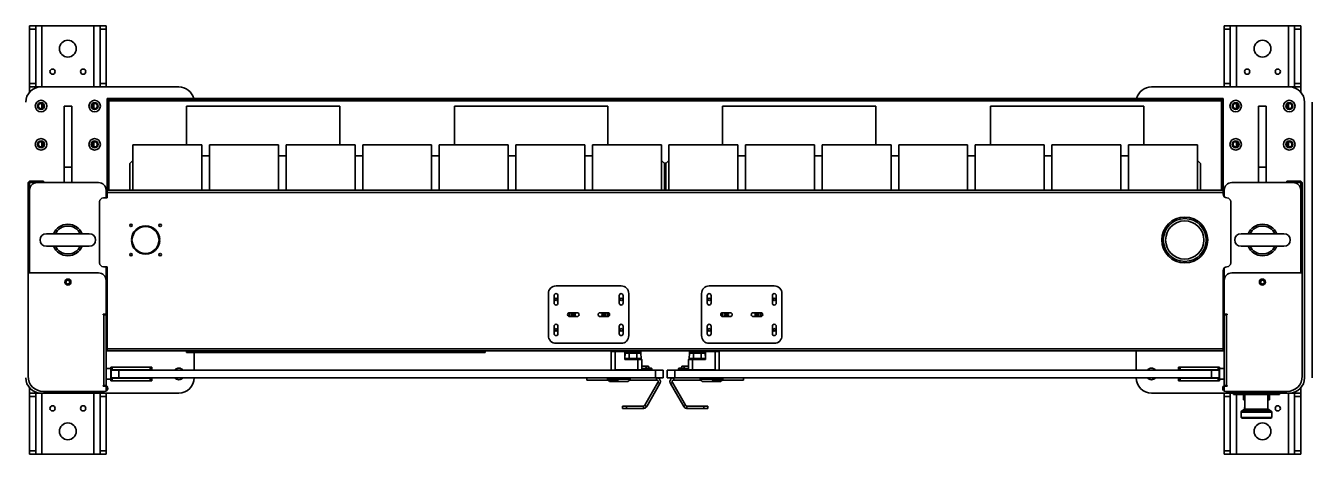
# Model space of a CAD drawing. Header units: millimetres. Extents: x 0 to 420, y 0 to 297.
# Drawn here: x 226 to 242.8, y 144.95 to 150.55 of the extents above; entities that cross this region are included whole.
import ezdxf

# ---------------------------------------------------------------- set-up
doc = ezdxf.new("R2010")
doc.units = ezdxf.units.MM

msp = doc.modelspace()

# ---------------------------------------------------------------- linework, layer by layer
at = {"color": 7, "linetype": 'Continuous', "lineweight": 35}
for p, q in [((226.047, 150.5473), (226.127, 150.5473)), ((226.047, 150.5003), (226.047, 150.5473)), ((226.127, 150.5473), (226.127, 150.5003)), ((226.207, 150.5473), (226.127, 150.5473)), ((226.887, 150.5473), (226.207, 150.5473)), ((226.207, 150.5473), (226.207, 149.7473)), ((226.967, 150.5473), (226.887, 150.5473)), ((226.887, 150.5473), (226.887, 149.7473)), ((226.967, 150.5473), (227.047, 150.5473)), ((226.967, 150.5003), (226.967, 150.5473)), ((227.047, 150.5473), (227.047, 150.5003)), ((241.647, 150.5473), (241.727, 150.5473)), ((241.647, 150.5003), (241.647, 150.5473)), ((241.727, 150.5473), (241.727, 150.5003)), ((241.807, 150.5473), (241.727, 150.5473)), ((242.487, 150.5473), (241.807, 150.5473)), ((241.807, 150.5473), (241.807, 149.7473)), ((242.567, 150.5473), (242.487, 150.5473)), ((242.487, 150.5473), (242.487, 149.7473)), ((242.567, 150.5473), (242.647, 150.5473)), ((242.567, 150.5003), (242.567, 150.5473)), ((242.647, 150.5473), (242.647, 150.5003)), ((226.127, 150.5003), (226.047, 150.5003)), ((226.047, 150.5003), (226.047, 149.7943)), ((226.127, 149.7943), (226.127, 150.5003)), ((227.047, 150.5003), (226.967, 150.5003)), ((226.967, 150.5003), (226.967, 149.7943)), ((227.047, 150.5003), (227.047, 149.7943)), ((241.727, 150.5003), (241.647, 150.5003)), ((241.647, 150.5003), (241.647, 149.7943)), ((241.727, 149.7943), (241.727, 150.5003)), ((242.647, 150.5003), (242.567, 150.5003)), ((242.567, 150.5003), (242.567, 149.7943)), ((242.647, 150.5003), (242.647, 149.7943)), ((226.047, 149.7943), (226.127, 149.7943)), ((226.047, 149.7473), (226.047, 149.7943)), ((226.047, 149.7473), (226.047, 149.6796)), ((226.197, 149.7473), (226.047, 149.7473)), ((226.127, 149.7943), (226.127, 149.7473)), ((227.997, 149.7473), (226.197, 149.7473)), ((226.967, 149.7943), (227.047, 149.7943)), ((226.967, 149.7473), (226.967, 149.7943)), ((227.047, 149.7943), (227.047, 149.7473)), ((240.697, 149.7473), (242.497, 149.7473)), ((241.647, 149.7943), (241.727, 149.7943)), ((241.647, 149.7473), (241.647, 149.7943)), ((241.727, 149.7943), (241.727, 149.7473)), ((242.647, 149.7473), (242.497, 149.7473)), ((242.567, 149.7943), (242.647, 149.7943)), ((242.567, 149.7473), (242.567, 149.7943)), ((242.647, 149.7943), (242.647, 149.7473)), ((242.647, 149.7473), (242.647, 149.6796)), ((226.207, 149.5412), (226.207, 149.5298)), ((226.207, 149.5298), (226.207, 149.4648)), ((226.887, 149.5412), (226.887, 149.5298)), ((226.887, 149.5298), (226.887, 149.4648)), ((227.062, 148.3973), (227.062, 149.5973)), ((227.062, 149.5973), (227.082, 149.5973)), ((227.082, 149.5973), (241.612, 149.5973)), ((227.082, 148.3973), (227.082, 149.5973)), ((227.082, 149.5773), (241.612, 149.5773)), ((227.082, 149.5673), (241.612, 149.5673)), ((241.632, 149.5973), (241.612, 149.5973)), ((241.612, 149.5973), (241.612, 148.3973)), ((241.632, 149.5973), (241.632, 148.3973)), ((241.807, 149.5412), (241.807, 149.5298)), ((241.807, 149.5298), (241.807, 149.4648)), ((242.487, 149.5412), (242.487, 149.5298)), ((242.487, 149.5298), (242.487, 149.4648)), ((242.697, 149.5473), (242.697, 145.9473)), ((242.797, 149.5473), (242.797, 145.9473)), ((226.207, 149.4648), (226.207, 149.4534)), ((226.597, 149.4973), (226.497, 149.4973)), ((226.497, 148.6973), (226.497, 149.4973)), ((226.597, 148.6973), (226.597, 149.4973)), ((226.887, 149.4648), (226.887, 149.4534)), ((228.097, 149.4973), (228.097, 148.9923)), ((230.097, 149.4973), (228.097, 149.4973)), ((230.097, 148.9923), (230.097, 149.4973)), ((231.597, 149.4973), (231.597, 148.9923)), ((233.597, 149.4973), (231.597, 149.4973)), ((233.597, 148.9923), (233.597, 149.4973)), ((235.097, 149.4973), (235.097, 148.9923)), ((237.097, 149.4973), (235.097, 149.4973)), ((237.097, 148.9923), (237.097, 149.4973)), ((240.597, 149.4973), (238.597, 149.4973)), ((238.597, 149.4973), (238.597, 148.9923)), ((240.597, 148.9923), (240.597, 149.4973)), ((241.807, 149.4648), (241.807, 149.4534)), ((242.097, 148.6973), (242.097, 149.4973)), ((242.097, 149.4973), (242.197, 149.4973)), ((242.197, 148.6973), (242.197, 149.4973)), ((242.487, 149.4648), (242.487, 149.4534)), ((226.207, 149.0412), (226.207, 149.0298)), ((226.207, 149.0298), (226.207, 148.9648)), ((226.887, 149.0412), (226.887, 149.0298)), ((226.887, 149.0298), (226.887, 148.9648)), ((241.807, 149.0412), (241.807, 149.0298)), ((241.807, 149.0298), (241.807, 148.9648)), ((242.487, 149.0412), (242.487, 149.0298)), ((242.487, 149.0298), (242.487, 148.9648)), ((226.207, 148.9648), (226.207, 148.9534)), ((226.887, 148.9648), (226.887, 148.9534)), ((228.297, 148.9923), (227.397, 148.9923)), ((227.397, 148.9923), (227.397, 148.3973)), ((228.297, 148.3973), (228.297, 148.9923)), ((229.297, 148.9923), (228.397, 148.9923)), ((228.397, 148.9923), (228.397, 148.3973)), ((229.297, 148.3973), (229.297, 148.9923)), ((229.397, 148.9923), (229.397, 148.3973)), ((230.297, 148.9923), (229.397, 148.9923)), ((230.297, 148.3973), (230.297, 148.9923)), ((231.297, 148.9923), (230.397, 148.9923)), ((230.397, 148.9923), (230.397, 148.3973)), ((231.297, 148.3973), (231.297, 148.9923)), ((232.297, 148.9923), (231.397, 148.9923)), ((231.397, 148.9923), (231.397, 148.3973)), ((232.297, 148.3973), (232.297, 148.9923)), ((232.397, 148.9923), (232.397, 148.3973)), ((233.297, 148.9923), (232.397, 148.9923)), ((233.297, 148.3973), (233.297, 148.9923)), ((234.297, 148.9923), (233.397, 148.9923)), ((233.397, 148.9923), (233.397, 148.3973)), ((234.297, 148.3973), (234.297, 148.9923)), ((235.297, 148.9923), (234.397, 148.9923)), ((234.397, 148.9923), (234.397, 148.3973)), ((235.297, 148.3973), (235.297, 148.9923)), ((236.297, 148.9923), (235.397, 148.9923)), ((235.397, 148.9923), (235.397, 148.3973)), ((236.297, 148.3973), (236.297, 148.9923)), ((237.297, 148.9923), (236.397, 148.9923)), ((236.397, 148.9923), (236.397, 148.3973)), ((237.297, 148.3973), (237.297, 148.9923)), ((238.297, 148.9923), (237.397, 148.9923)), ((237.397, 148.9923), (237.397, 148.3973)), ((238.297, 148.3973), (238.297, 148.9923)), ((239.297, 148.9923), (238.397, 148.9923)), ((238.397, 148.9923), (238.397, 148.3973)), ((239.297, 148.3973), (239.297, 148.9923)), ((239.397, 148.9923), (239.397, 148.3973)), ((240.297, 148.9923), (239.397, 148.9923)), ((240.297, 148.3973), (240.297, 148.9923)), ((240.397, 148.9923), (240.397, 148.3973)), ((241.297, 148.9923), (240.397, 148.9923)), ((241.297, 148.3973), (241.297, 148.9923)), ((241.807, 148.9648), (241.807, 148.9534)), ((242.487, 148.9648), (242.487, 148.9534)), ((226.597, 148.6973), (226.497, 148.6973)), ((226.497, 148.4973), (226.497, 148.6973)), ((226.597, 148.4973), (226.597, 148.6973)), ((227.397, 148.7873), (227.357, 148.7473)), ((227.357, 148.7473), (227.357, 148.3973)), ((228.397, 148.8473), (228.297, 148.8473)), ((229.397, 148.8473), (229.297, 148.8473)), ((230.397, 148.8473), (230.297, 148.8473)), ((231.397, 148.8473), (231.297, 148.8473)), ((232.397, 148.8473), (232.297, 148.8473)), ((233.397, 148.8473), (233.297, 148.8473)), ((234.337, 148.7473), (234.297, 148.7873)), ((234.347, 148.7508), (234.3349, 148.7494)), ((234.337, 148.3973), (234.337, 148.7473)), ((234.347, 148.7383), (234.337, 148.7371)), ((234.347, 148.7323), (234.337, 148.7308)), ((234.3592, 148.7494), (234.347, 148.7508)), ((234.357, 148.7371), (234.347, 148.7383)), ((234.357, 148.7308), (234.347, 148.7323)), ((234.397, 148.7873), (234.357, 148.7473)), ((234.357, 148.7473), (234.357, 148.3973)), ((235.397, 148.8473), (235.297, 148.8473)), ((236.397, 148.8473), (236.297, 148.8473)), ((237.397, 148.8473), (237.297, 148.8473)), ((238.397, 148.8473), (238.297, 148.8473)), ((239.397, 148.8473), (239.297, 148.8473)), ((240.397, 148.8473), (240.297, 148.8473)), ((241.337, 148.7473), (241.297, 148.7873)), ((241.337, 148.3973), (241.337, 148.7473)), ((242.097, 148.4973), (242.097, 148.6973)), ((242.097, 148.6973), (242.197, 148.6973)), ((242.197, 148.4973), (242.197, 148.6973)), ((226.057, 148.4973), (226.057, 148.5173)), ((226.177, 148.5173), (226.057, 148.5173)), ((226.177, 148.5173), (226.177, 148.4973)), ((226.227, 148.5173), (226.177, 148.5173)), ((226.227, 148.4973), (226.227, 148.5173)), ((242.467, 148.4973), (242.467, 148.5173)), ((242.467, 148.5173), (242.517, 148.5173)), ((242.517, 148.5173), (242.517, 148.4973)), ((242.517, 148.5173), (242.637, 148.5173)), ((242.637, 148.4973), (242.637, 148.5173)), ((226.027, 148.4873), (226.047, 148.4873)), ((226.027, 148.4873), (226.027, 147.3173)), ((226.047, 148.4873), (226.047, 147.3173)), ((226.047, 147.3173), (226.047, 148.3973)), ((226.177, 148.4973), (226.057, 148.4973)), ((226.147, 148.4973), (226.947, 148.4973)), ((227.047, 148.3973), (227.047, 148.2973)), ((227.062, 148.3973), (227.062, 148.3673)), ((227.062, 148.3973), (241.632, 148.3973)), ((227.062, 148.3673), (241.632, 148.3673)), ((227.062, 148.3673), (227.062, 148.2973)), ((241.632, 148.3973), (241.632, 148.3673)), ((241.632, 148.3673), (241.632, 148.3473)), ((241.647, 148.3973), (241.647, 148.3116)), ((242.547, 148.4973), (241.747, 148.4973)), ((242.517, 148.4973), (242.637, 148.4973)), ((242.667, 148.4873), (242.647, 148.4873)), ((242.647, 148.4873), (242.647, 147.3173)), ((242.647, 147.3173), (242.647, 148.3973)), ((242.667, 148.4873), (242.667, 147.3173)), ((226.962, 147.4473), (226.962, 148.2473)), ((227.012, 148.2973), (227.062, 148.2973)), ((241.732, 147.4473), (241.732, 148.2473)), ((226.827, 147.8288), (226.267, 147.8288)), ((227.3771, 147.7523), (227.3871, 147.7523)), ((227.3771, 147.7423), (227.3871, 147.7423)), ((227.737, 147.7523), (227.747, 147.7523)), ((227.737, 147.7423), (227.747, 147.7423)), ((242.427, 147.8288), (241.867, 147.8288)), ((226.267, 147.6658), (226.827, 147.6658)), ((241.867, 147.6658), (242.427, 147.6658)), ((227.062, 147.3973), (227.012, 147.3973)), ((227.047, 147.3973), (227.047, 147.2173)), ((227.062, 147.3973), (227.062, 146.3273)), ((241.632, 147.3473), (241.632, 146.3273)), ((241.647, 147.383), (241.647, 147.2173)), ((226.027, 145.9673), (226.027, 147.3173)), ((226.027, 147.3173), (226.947, 147.3173)), ((227.047, 147.2973), (227.062, 147.2973)), ((227.047, 147.2173), (227.047, 146.7773)), ((241.647, 147.2973), (241.632, 147.2973)), ((241.647, 147.2173), (241.647, 146.7773)), ((242.667, 147.3173), (241.747, 147.3173)), ((242.667, 145.9673), (242.667, 147.3173)), ((232.822, 147.0473), (232.822, 146.4973)), ((232.897, 147.0223), (232.897, 146.9223)), ((233.772, 147.1473), (232.922, 147.1473)), ((232.947, 146.9223), (232.947, 147.0223)), ((233.747, 147.0223), (233.747, 146.9223)), ((233.797, 146.9223), (233.797, 147.0223)), ((233.872, 146.4973), (233.872, 147.0473)), ((234.822, 147.0473), (234.822, 146.4973)), ((234.897, 147.0223), (234.897, 146.9223)), ((235.772, 147.1473), (234.922, 147.1473)), ((234.947, 146.9223), (234.947, 147.0223)), ((235.747, 147.0223), (235.747, 146.9223)), ((235.797, 146.9223), (235.797, 147.0223)), ((235.872, 146.4973), (235.872, 147.0473)), ((227.047, 146.7773), (227.007, 146.7773)), ((227.007, 146.7773), (227.007, 146.7673)), ((227.007, 146.7673), (227.017, 146.7673)), ((227.017, 146.7773), (227.017, 146.7673)), ((227.017, 146.7673), (227.017, 145.8473)), ((227.047, 146.7673), (227.017, 146.7673)), ((227.047, 145.8473), (227.047, 146.7673)), ((233.097, 146.7973), (233.097, 146.7473)), ((233.197, 146.7973), (233.097, 146.7973)), ((233.097, 146.7473), (233.197, 146.7473)), ((233.1306, 146.7736), (233.1635, 146.7736)), ((233.1309, 146.7756), (233.1632, 146.7756)), ((233.597, 146.7973), (233.497, 146.7973)), ((233.497, 146.7473), (233.597, 146.7473)), ((233.5306, 146.7736), (233.5635, 146.7736)), ((233.5322, 146.7732), (233.5309, 146.774)), ((233.597, 146.7473), (233.597, 146.7973)), ((235.097, 146.7973), (235.097, 146.7473)), ((235.197, 146.7973), (235.097, 146.7973)), ((235.097, 146.7473), (235.197, 146.7473)), ((235.1306, 146.7736), (235.1635, 146.7736)), ((235.1634, 146.7742), (235.1621, 146.7737)), ((235.597, 146.7973), (235.497, 146.7973)), ((235.497, 146.7473), (235.597, 146.7473)), ((235.5306, 146.7736), (235.5635, 146.7736)), ((235.5309, 146.7756), (235.5632, 146.7756)), ((235.597, 146.7473), (235.597, 146.7973)), ((241.647, 146.7773), (241.687, 146.7773)), ((241.647, 145.8473), (241.647, 146.7673)), ((241.647, 146.7673), (241.677, 146.7673)), ((241.677, 146.7773), (241.677, 146.7673)), ((241.677, 146.7673), (241.677, 145.8473)), ((241.687, 146.7673), (241.677, 146.7673)), ((241.687, 146.7773), (241.687, 146.7673)), ((232.897, 146.6223), (232.897, 146.5223)), ((232.947, 146.5223), (232.947, 146.6223)), ((233.747, 146.6223), (233.747, 146.5223)), ((233.797, 146.5223), (233.797, 146.6223)), ((234.897, 146.6223), (234.897, 146.5223)), ((234.947, 146.5223), (234.947, 146.6223)), ((235.747, 146.6223), (235.747, 146.5223)), ((235.797, 146.5223), (235.797, 146.6223)), ((232.922, 146.3973), (233.772, 146.3973)), ((234.922, 146.3973), (235.772, 146.3973)), ((227.062, 146.3273), (227.062, 146.2973)), ((227.062, 146.3273), (241.632, 146.3273)), ((227.062, 146.2973), (241.632, 146.2973)), ((228.097, 146.2773), (228.097, 146.2973)), ((228.147, 146.2773), (228.097, 146.2773)), ((228.147, 146.2973), (228.147, 146.2773)), ((231.947, 146.2773), (228.147, 146.2773)), ((228.197, 146.0473), (228.197, 146.2773)), ((229.2918, 146.2773), (229.2918, 146.276)), ((229.2938, 146.2773), (229.2938, 146.276)), ((229.2943, 146.276), (229.2943, 146.2773)), ((229.3313, 146.276), (229.3313, 146.2773)), ((229.4111, 146.276), (229.4111, 146.2773)), ((230.3115, 146.276), (230.3115, 146.2773)), ((230.3134, 146.276), (230.3134, 146.2773)), ((230.3655, 146.2773), (230.3655, 146.276)), ((230.3662, 146.2773), (230.3662, 146.276)), ((230.5214, 146.276), (230.5214, 146.2773)), ((230.7706, 146.276), (230.7706, 146.2773)), ((230.8105, 146.2773), (230.8105, 146.276)), ((230.8146, 146.2773), (230.8146, 146.276)), ((230.9553, 146.276), (230.9553, 146.2773)), ((230.9561, 146.276), (230.9561, 146.2773)), ((231.0341, 146.276), (231.0341, 146.2773)), ((231.2622, 146.276), (231.2622, 146.2773)), ((231.2628, 146.276), (231.2628, 146.2773)), ((231.274, 146.2773), (231.274, 146.276)), ((231.388, 146.2773), (231.388, 146.276)), ((231.4969, 146.276), (231.4969, 146.2773)), ((231.5273, 146.2773), (231.5273, 146.276)), ((231.947, 146.2773), (231.947, 146.2973)), ((231.997, 146.2773), (231.947, 146.2773)), ((231.997, 146.2973), (231.997, 146.2773)), ((233.647, 146.2973), (233.642, 146.2923)), ((233.692, 146.2923), (233.642, 146.2923)), ((233.642, 146.0523), (233.642, 146.2923)), ((233.6941, 146.2973), (233.692, 146.2923)), ((233.822, 146.2923), (233.692, 146.2923)), ((233.692, 146.2923), (233.692, 146.0523)), ((233.822, 146.2923), (233.817, 146.2973)), ((233.822, 146.2923), (233.822, 146.1873)), ((233.8233, 146.2674), (233.822, 146.1973)), ((233.822, 146.1973), (233.877, 146.1973)), ((233.822, 146.1923), (233.99, 146.1923)), ((233.992, 146.1873), (233.822, 146.1873)), ((233.877, 146.2674), (233.8233, 146.2674)), ((233.8238, 146.2973), (233.8234, 146.2772)), ((233.8338, 146.2973), (233.8334, 146.2772)), ((233.8334, 146.2772), (234.0207, 146.2772)), ((233.877, 146.2723), (233.877, 146.2674)), ((233.877, 146.2723), (233.977, 146.2723)), ((233.977, 146.2674), (233.877, 146.2674)), ((233.877, 146.2674), (233.877, 146.1973)), ((233.877, 146.1973), (233.977, 146.1973)), ((233.877, 146.1923), (233.877, 146.1973)), ((233.977, 146.2723), (233.977, 146.2674)), ((234.0308, 146.2674), (233.977, 146.2674)), ((233.977, 146.2674), (233.977, 146.1973)), ((233.977, 146.1973), (233.977, 146.1923)), ((233.977, 146.1973), (234.032, 146.1973)), ((233.99, 146.1923), (234.037, 146.1923)), ((233.99, 146.1923), (233.992, 146.1873)), ((234.042, 146.1873), (233.992, 146.1873)), ((233.992, 146.0523), (233.992, 146.1873)), ((234.0203, 146.2973), (234.0207, 146.2772)), ((234.0303, 146.2973), (234.0306, 146.2772)), ((234.0308, 146.2674), (234.032, 146.1973)), ((234.032, 146.1923), (234.032, 146.1973)), ((234.037, 146.1923), (234.042, 146.1873)), ((234.042, 146.1873), (234.042, 146.0523)), ((234.657, 146.1923), (234.652, 146.1873)), ((234.702, 146.1873), (234.652, 146.1873)), ((234.652, 146.0523), (234.652, 146.1873)), ((234.657, 146.1923), (234.7041, 146.1923)), ((234.662, 146.1973), (234.6633, 146.2674)), ((234.662, 146.1923), (234.662, 146.1973)), ((234.662, 146.1973), (234.717, 146.1973)), ((234.6633, 146.2674), (234.6638, 146.2709)), ((234.717, 146.2674), (234.6633, 146.2674)), ((234.6642, 146.2973), (234.6638, 146.2709)), ((234.6697, 146.2772), (234.67, 146.2973)), ((234.6721, 146.2973), (234.6719, 146.2772)), ((234.6719, 146.2772), (234.6723, 146.2772)), ((234.6723, 146.2772), (234.7557, 146.2772)), ((234.7041, 146.1923), (234.702, 146.1873)), ((234.872, 146.1873), (234.702, 146.1873)), ((234.702, 146.1873), (234.702, 146.0523)), ((234.7041, 146.1923), (234.872, 146.1923)), ((234.717, 146.2674), (234.717, 146.2723)), ((234.717, 146.2723), (234.817, 146.2723)), ((234.817, 146.2674), (234.717, 146.2674)), ((234.717, 146.1973), (234.717, 146.2674)), ((234.717, 146.1973), (234.817, 146.1973)), ((234.717, 146.1973), (234.717, 146.1923)), ((234.7305, 146.2723), (234.722, 146.2726)), ((234.722, 146.2726), (234.722, 146.2723)), ((234.7557, 146.2772), (234.7555, 146.2973)), ((234.7594, 146.2973), (234.7596, 146.2772)), ((234.7596, 146.2723), (234.7596, 146.2772)), ((234.7596, 146.2772), (234.8607, 146.2772)), ((234.817, 146.2723), (234.817, 146.2674)), ((234.817, 146.1973), (234.817, 146.2674)), ((234.8708, 146.2674), (234.817, 146.2674)), ((234.817, 146.1923), (234.817, 146.1973)), ((234.817, 146.1973), (234.872, 146.1973)), ((234.8603, 146.2973), (234.8607, 146.2772)), ((234.8706, 146.2772), (234.8703, 146.2973)), ((234.872, 146.1973), (234.8708, 146.2674)), ((234.872, 146.2923), (234.877, 146.2973)), ((235.002, 146.2923), (234.872, 146.2923)), ((234.872, 146.2923), (234.872, 146.1873)), ((235.002, 146.2923), (235, 146.2973)), ((235.052, 146.2923), (235.002, 146.2923)), ((235.002, 146.0523), (235.002, 146.2923)), ((235.047, 146.2973), (235.052, 146.2923)), ((235.052, 146.2923), (235.052, 146.0523)), ((240.497, 146.0473), (240.497, 146.2973)), ((241.632, 146.3273), (241.632, 146.2973)), ((227.047, 146.0673), (227.107, 146.0673)), ((227.107, 146.0523), (227.107, 146.0873)), ((227.107, 146.0873), (227.127, 146.0873)), ((227.127, 146.0523), (227.107, 146.0523)), ((227.107, 145.9423), (227.107, 146.0523)), ((227.112, 145.9473), (227.112, 146.0473)), ((227.112, 146.0473), (227.212, 146.0473)), ((227.127, 146.0873), (227.127, 146.0523)), ((227.127, 146.0873), (227.622, 146.0873)), ((227.127, 146.0523), (227.622, 146.0523)), ((227.212, 146.0473), (227.212, 145.9473)), ((234.222, 146.0473), (227.212, 146.0473)), ((227.3795, 146.0473), (227.3795, 146.0523)), ((227.3995, 146.0523), (227.3995, 146.0473)), ((227.5245, 146.0473), (227.5245, 146.0523)), ((227.622, 146.0523), (227.622, 146.0873)), ((227.622, 146.0873), (227.642, 146.0873)), ((227.642, 146.0523), (227.622, 146.0523)), ((227.642, 146.0873), (227.642, 146.0523)), ((233.642, 146.0523), (233.647, 146.0473)), ((233.687, 146.0473), (233.692, 146.0523)), ((233.692, 146.0523), (233.992, 146.0523)), ((233.99, 146.0473), (233.992, 146.0523)), ((233.992, 146.0523), (234.042, 146.0523)), ((234.037, 146.0473), (234.042, 146.0523)), ((234.042, 146.0973), (234.1012, 146.0973)), ((234.1692, 146.0673), (234.042, 146.0673)), ((234.167, 146.0723), (234.0942, 146.0723)), ((234.1012, 146.0973), (234.1294, 146.0973)), ((234.172, 146.0673), (234.167, 146.0723)), ((234.172, 146.0673), (234.1692, 146.0673)), ((234.172, 146.0473), (234.172, 146.0673)), ((234.222, 145.9473), (234.222, 146.0473)), ((234.222, 146.0473), (234.322, 146.0473)), ((234.322, 146.0473), (234.322, 145.9473)), ((234.372, 145.9473), (234.372, 146.0473)), ((234.372, 146.0473), (234.472, 146.0473)), ((234.472, 146.0473), (234.472, 145.9473)), ((234.472, 146.0473), (241.482, 146.0473)), ((234.527, 146.0723), (234.522, 146.0673)), ((234.522, 146.0673), (234.522, 146.0473)), ((234.652, 146.0673), (234.522, 146.0673)), ((234.5999, 146.0723), (234.527, 146.0723)), ((234.5647, 146.0973), (234.5929, 146.0973)), ((234.5929, 146.0973), (234.652, 146.0973)), ((234.657, 146.0473), (234.652, 146.0523)), ((234.652, 146.0523), (234.702, 146.0523)), ((234.7041, 146.0473), (234.702, 146.0523)), ((234.702, 146.0523), (235.002, 146.0523)), ((235.002, 146.0523), (235.007, 146.0473)), ((235.047, 146.0473), (235.052, 146.0523)), ((241.052, 146.0523), (241.052, 146.0873)), ((241.052, 146.0873), (241.072, 146.0873)), ((241.072, 146.0523), (241.052, 146.0523)), ((241.072, 146.0873), (241.072, 146.0523)), ((241.072, 146.0873), (241.567, 146.0873)), ((241.072, 146.0523), (241.567, 146.0523)), ((241.1695, 146.0523), (241.1695, 146.0473)), ((241.2945, 146.0473), (241.2945, 146.0523)), ((241.3145, 146.0523), (241.3145, 146.0473)), ((241.482, 145.9473), (241.482, 146.0473)), ((241.482, 146.0473), (241.582, 146.0473)), ((241.567, 146.0523), (241.567, 146.0873)), ((241.567, 146.0873), (241.587, 146.0873)), ((241.587, 146.0523), (241.567, 146.0523)), ((241.582, 146.0473), (241.582, 145.9473)), ((241.587, 146.0873), (241.587, 146.0523)), ((241.647, 146.0673), (241.587, 146.0673)), ((241.587, 145.9423), (241.587, 146.0523)), ((227.007, 145.8473), (227.007, 145.8373)), ((227.017, 145.8473), (227.007, 145.8473)), ((227.007, 145.8373), (227.047, 145.8373)), ((227.017, 145.8473), (227.047, 145.8473)), ((227.027, 145.8373), (227.027, 145.8473)), ((227.047, 145.9273), (227.107, 145.9273)), ((227.047, 145.8373), (227.047, 145.7873)), ((227.107, 145.9073), (227.107, 145.9423)), ((227.127, 145.9423), (227.107, 145.9423)), ((227.127, 145.9073), (227.107, 145.9073)), ((227.212, 145.9473), (227.112, 145.9473)), ((227.127, 145.9423), (227.127, 145.9073)), ((227.127, 145.9423), (227.622, 145.9423)), ((227.127, 145.9073), (227.622, 145.9073)), ((234.222, 145.9473), (227.212, 145.9473)), ((227.3795, 145.9423), (227.3795, 145.9473)), ((227.3995, 145.9473), (227.3995, 145.9423)), ((227.5245, 145.9423), (227.5245, 145.9473)), ((227.622, 145.9073), (227.622, 145.9423)), ((227.642, 145.9423), (227.622, 145.9423)), ((227.642, 145.9073), (227.622, 145.9073)), ((227.642, 145.9423), (227.642, 145.9073)), ((233.322, 145.9473), (233.322, 145.9173)), ((233.322, 145.9173), (233.6041, 145.9173)), ((233.592, 145.9473), (233.592, 145.9273)), ((233.592, 145.9273), (233.597, 145.9223)), ((233.592, 145.9273), (233.6233, 145.9273)), ((233.597, 145.9223), (233.7338, 145.9223)), ((233.7116, 145.8973), (233.622, 145.8973)), ((233.6233, 145.9273), (233.892, 145.9273)), ((233.862, 145.8973), (233.7116, 145.8973)), ((233.8796, 145.9173), (234.2354, 145.9173)), ((233.8842, 145.9223), (233.887, 145.9223)), ((233.887, 145.9223), (233.892, 145.9273)), ((233.892, 145.9273), (233.892, 145.9473)), ((234.2528, 145.8873), (234.0796, 145.5873)), ((234.2787, 145.8723), (234.1055, 145.5723)), ((234.322, 145.9473), (234.222, 145.9473)), ((234.2354, 145.9173), (234.2354, 145.9473)), ((234.2528, 145.8873), (234.2787, 145.8723)), ((234.472, 145.9473), (234.372, 145.9473)), ((234.4413, 145.8873), (234.4153, 145.8723)), ((234.5886, 145.5723), (234.4153, 145.8723)), ((234.6145, 145.5873), (234.4413, 145.8873)), ((234.4586, 145.9473), (234.4586, 145.9173)), ((234.4586, 145.9173), (234.8145, 145.9173)), ((234.472, 145.9473), (241.482, 145.9473)), ((234.802, 145.9473), (234.802, 145.9273)), ((234.802, 145.9273), (234.807, 145.9223)), ((234.802, 145.9273), (235.102, 145.9273)), ((234.807, 145.9223), (234.8099, 145.9223)), ((234.9825, 145.8973), (234.832, 145.8973)), ((234.9603, 145.9223), (235.097, 145.9223)), ((235.072, 145.8973), (234.9825, 145.8973)), ((235.0902, 145.9173), (235.372, 145.9173)), ((235.097, 145.9223), (235.102, 145.9273)), ((235.102, 145.9273), (235.102, 145.9473)), ((235.372, 145.9173), (235.372, 145.9473)), ((241.052, 145.9073), (241.052, 145.9423)), ((241.072, 145.9423), (241.052, 145.9423)), ((241.072, 145.9073), (241.052, 145.9073)), ((241.072, 145.9423), (241.072, 145.9073)), ((241.072, 145.9423), (241.567, 145.9423)), ((241.072, 145.9073), (241.567, 145.9073)), ((241.1695, 145.9473), (241.1695, 145.9423)), ((241.2945, 145.9423), (241.2945, 145.9473)), ((241.3145, 145.9473), (241.3145, 145.9423)), ((241.582, 145.9473), (241.482, 145.9473)), ((241.567, 145.9073), (241.567, 145.9423)), ((241.587, 145.9423), (241.567, 145.9423)), ((241.587, 145.9073), (241.567, 145.9073)), ((241.587, 145.9423), (241.587, 145.9073)), ((241.647, 145.9273), (241.587, 145.9273)), ((241.677, 145.8473), (241.647, 145.8473)), ((241.647, 145.8373), (241.647, 145.7873)), ((241.687, 145.8373), (241.647, 145.8373)), ((241.667, 145.8373), (241.667, 145.8473)), ((241.677, 145.8473), (241.687, 145.8473)), ((241.687, 145.8473), (241.687, 145.8373)), ((226.047, 145.7473), (226.047, 145.815)), ((226.047, 145.7473), (226.197, 145.7473)), ((226.047, 145.7003), (226.047, 145.7473)), ((226.127, 145.7003), (226.047, 145.7003)), ((226.047, 144.9943), (226.047, 145.7003)), ((226.127, 145.7473), (226.127, 145.7003)), ((226.127, 144.9943), (226.127, 145.7003)), ((226.197, 145.7473), (226.277, 145.7473)), ((226.207, 144.9473), (226.207, 145.7473)), ((227.027, 145.7673), (226.227, 145.7673)), ((226.277, 145.7473), (226.277, 145.7673)), ((226.377, 145.7473), (226.277, 145.7473)), ((226.377, 145.7673), (226.377, 145.7473)), ((226.377, 145.7473), (226.877, 145.7473)), ((226.877, 145.7473), (226.877, 145.7673)), ((226.977, 145.7473), (226.877, 145.7473)), ((226.887, 144.9473), (226.887, 145.7473)), ((226.967, 145.7003), (226.967, 145.7473)), ((227.047, 145.7003), (226.967, 145.7003)), ((226.967, 145.7003), (226.967, 144.9943)), ((226.977, 145.7673), (226.977, 145.7473)), ((226.977, 145.7473), (227.997, 145.7473)), ((227.047, 145.7473), (227.047, 145.7003)), ((227.047, 144.9943), (227.047, 145.7003)), ((241.717, 145.7473), (240.697, 145.7473)), ((241.647, 145.7003), (241.647, 145.7473)), ((241.727, 145.7003), (241.647, 145.7003)), ((241.647, 144.9943), (241.647, 145.7003)), ((241.667, 145.7673), (242.467, 145.7673)), ((241.717, 145.7473), (241.717, 145.7673)), ((242.017, 145.7473), (241.717, 145.7473)), ((241.727, 145.7473), (241.727, 145.7003)), ((241.727, 144.9943), (241.727, 145.7003)), ((241.767, 145.7473), (241.767, 145.7273)), ((242.067, 145.7273), (241.767, 145.7273)), ((241.807, 144.9473), (241.807, 145.7273)), ((241.897, 145.7173), (241.897, 145.7273)), ((241.917, 145.7173), (241.897, 145.7173)), ((241.8976, 145.7173), (241.8976, 145.6573)), ((241.917, 145.6573), (241.8976, 145.6573)), ((241.9166, 145.7173), (241.9166, 145.6873)), ((241.9166, 145.6873), (241.917, 145.6824)), ((241.9166, 145.6873), (241.917, 145.6873)), ((241.917, 145.7273), (241.917, 145.5373)), ((242.017, 145.7673), (242.017, 145.7473)), ((242.017, 145.7473), (242.117, 145.7473)), ((242.367, 145.7273), (242.067, 145.7273)), ((242.117, 145.7473), (242.117, 145.7673)), ((242.417, 145.7473), (242.117, 145.7473)), ((242.217, 145.5373), (242.217, 145.7273)), ((242.237, 145.7173), (242.217, 145.7173)), ((242.217, 145.6824), (242.2174, 145.6873)), ((242.217, 145.6873), (242.2174, 145.6873)), ((242.2364, 145.6573), (242.217, 145.6573)), ((242.2174, 145.6873), (242.2174, 145.7173)), ((242.2364, 145.6573), (242.2364, 145.7173)), ((242.237, 145.7173), (242.237, 145.7273)), ((242.367, 145.7273), (242.367, 145.7473)), ((242.417, 145.7673), (242.417, 145.7473)), ((242.497, 145.7473), (242.417, 145.7473)), ((242.487, 144.9473), (242.487, 145.7473)), ((242.497, 145.7473), (242.647, 145.7473)), ((242.567, 145.7003), (242.567, 145.7473)), ((242.647, 145.7003), (242.567, 145.7003)), ((242.567, 145.7003), (242.567, 144.9943)), ((242.647, 145.7473), (242.647, 145.815)), ((242.647, 145.7473), (242.647, 145.7003)), ((242.647, 144.9943), (242.647, 145.7003)), ((233.7911, 145.5473), (233.7911, 145.5773)), ((233.7911, 145.5773), (233.8432, 145.5773)), ((233.8432, 145.5473), (233.7911, 145.5473)), ((233.8432, 145.5773), (233.8432, 145.5473)), ((233.8432, 145.5773), (234.0622, 145.5773)), ((233.8432, 145.5473), (234.0622, 145.5473)), ((234.0622, 145.5773), (234.0622, 145.5473)), ((234.0796, 145.5873), (234.092, 145.5801)), ((234.092, 145.5801), (234.1055, 145.5723)), ((234.6145, 145.5873), (234.5886, 145.5723)), ((234.6319, 145.5773), (234.6319, 145.5473)), ((234.8509, 145.5773), (234.6319, 145.5773)), ((234.8509, 145.5473), (234.6319, 145.5473)), ((234.8509, 145.5473), (234.8509, 145.5773)), ((234.8509, 145.5773), (234.903, 145.5773)), ((234.903, 145.5473), (234.8509, 145.5473)), ((234.903, 145.5773), (234.903, 145.5473)), ((241.867, 145.4973), (241.867, 145.4273)), ((242.067, 145.4973), (241.867, 145.4973)), ((241.887, 145.5173), (242.067, 145.5173)), ((241.9157, 145.5373), (242.067, 145.5373)), ((242.067, 145.5373), (242.2184, 145.5373)), ((242.067, 145.5173), (242.247, 145.5173)), ((242.267, 145.4973), (242.067, 145.4973)), ((242.267, 145.4273), (242.267, 145.4973)), ((241.867, 145.4273), (241.877, 145.4173)), ((241.867, 145.4273), (242.067, 145.4273)), ((242.067, 145.4173), (241.877, 145.4173)), ((242.067, 145.4273), (242.267, 145.4273)), ((242.257, 145.4173), (242.067, 145.4173)), ((242.257, 145.4173), (242.267, 145.4273)), ((226.047, 144.9943), (226.127, 144.9943)), ((226.047, 144.9473), (226.047, 144.9943)), ((226.127, 144.9943), (226.127, 144.9473)), ((226.967, 144.9943), (227.047, 144.9943)), ((226.967, 144.9473), (226.967, 144.9943)), ((227.047, 144.9943), (227.047, 144.9473)), ((241.647, 144.9943), (241.727, 144.9943)), ((241.647, 144.9473), (241.647, 144.9943)), ((241.727, 144.9943), (241.727, 144.9473)), ((242.567, 144.9943), (242.647, 144.9943)), ((242.567, 144.9473), (242.567, 144.9943)), ((242.647, 144.9943), (242.647, 144.9473)), ((226.127, 144.9473), (226.047, 144.9473)), ((226.127, 144.9473), (226.207, 144.9473)), ((226.207, 144.9473), (226.887, 144.9473)), ((226.887, 144.9473), (226.967, 144.9473)), ((227.047, 144.9473), (226.967, 144.9473)), ((241.727, 144.9473), (241.647, 144.9473)), ((241.727, 144.9473), (241.807, 144.9473)), ((241.807, 144.9473), (242.487, 144.9473)), ((242.487, 144.9473), (242.567, 144.9473)), ((242.647, 144.9473), (242.567, 144.9473))]:
    msp.add_line(p, q, dxfattribs=at)
at = {"color": 7, "linetype": 'Continuous', "lineweight": 35, "flags": 128}
for points in [[(234.337, 148.6447), (234.347, 148.6438), (234.357, 148.6447)], [(241.2601, 147.9619), (241.258, 147.9632), (241.2538, 147.9655)], [(234.6634, 146.2772), (234.6636, 146.2772), (234.6637, 146.2772)]]:
    msp.add_lwpolyline(points, dxfattribs=at)
at = {"color": 7, "linetype": 'Continuous', "lineweight": 35}
for centre, radius in [((226.547, 150.2473), 0.11), ((242.147, 150.2473), 0.11), ((226.347, 149.9473), 0.034), ((226.747, 149.9473), 0.034), ((241.947, 149.9473), 0.034), ((242.347, 149.9473), 0.034), ((226.197, 149.4973), 0.075), ((226.197, 149.4973), 0.045), ((226.897, 149.4973), 0.075), ((226.897, 149.4973), 0.045), ((241.797, 149.4973), 0.075), ((241.797, 149.4973), 0.045), ((242.497, 149.4973), 0.075), ((242.497, 149.4973), 0.045), ((226.197, 148.9973), 0.075), ((226.197, 148.9973), 0.045), ((226.897, 148.9973), 0.075), ((226.897, 148.9973), 0.045), ((241.797, 148.9973), 0.075), ((241.797, 148.9973), 0.045), ((242.497, 148.9973), 0.075), ((242.497, 148.9973), 0.045), ((241.132, 147.7473), 0.3), ((241.132, 147.7473), 0.28), ((227.3711, 147.9382), 0.0165), ((227.753, 147.9382), 0.0165), ((241.132, 147.7472), 0.25), ((227.3711, 147.5564), 0.0165), ((227.753, 147.5564), 0.0165), ((226.547, 147.1973), 0.04), ((226.547, 147.1973), 0.025), ((242.147, 147.1973), 0.04), ((242.147, 147.1973), 0.025), ((232.922, 146.9723), 0.0165), ((233.772, 146.9723), 0.0165), ((234.922, 146.9723), 0.0165), ((235.772, 146.9723), 0.0165), ((233.147, 146.7723), 0.025), ((233.147, 146.7723), 0.0165), ((233.547, 146.7723), 0.025), ((233.547, 146.7723), 0.0165), ((235.147, 146.7723), 0.025), ((235.147, 146.7723), 0.0165), ((235.547, 146.7723), 0.025), ((235.547, 146.7723), 0.0165), ((232.922, 146.5723), 0.0165), ((233.772, 146.5723), 0.0165), ((234.922, 146.5723), 0.0165), ((235.772, 146.5723), 0.0165), ((226.347, 145.5473), 0.034), ((226.747, 145.5473), 0.034), ((242.347, 145.5473), 0.034), ((226.547, 145.2473), 0.11), ((242.147, 145.2473), 0.11)]:
    msp.add_circle(centre, radius, dxfattribs=at)
for centre, radius, start, end in [((226.197, 149.5473), 0.2, 90, 180), ((227.997, 149.5473), 0.2, 14.47751, 90), ((240.697, 149.5473), 0.2, 90, 165.52249), ((242.497, 149.5473), 0.2, 0, 90), ((226.197, 149.4973), 0.034, 287.10464, 72.89536), ((226.897, 149.4973), 0.034, 107.10464, 252.89536), ((241.797, 149.4973), 0.034, 287.10464, 72.89536), ((242.497, 149.4973), 0.034, 107.10464, 252.89536), ((226.197, 148.9973), 0.034, 287.10464, 72.89536), ((226.897, 148.9973), 0.034, 107.10464, 252.89536), ((241.797, 148.9973), 0.034, 287.10464, 72.89536), ((242.497, 148.9973), 0.034, 107.10464, 252.89536), ((226.057, 148.4873), 0.03, 90, 180), ((234.347, 148.6973), 0.035, 253.39845, 286.60155), ((234.347, 148.6973), 0.041, 255.88302, 284.11698), ((242.637, 148.4873), 0.03, 0, 90), ((226.057, 148.4873), 0.01, 90, 180), ((226.147, 148.3973), 0.1, 90, 180), ((226.947, 148.3973), 0.1, 0, 90), ((241.682, 148.3473), 0.05, 180, 270), ((241.747, 148.3973), 0.1, 90, 180), ((242.547, 148.3973), 0.1, 0, 90), ((242.637, 148.4873), 0.01, 0, 90), ((227.012, 148.2473), 0.05, 90, 180), ((241.682, 148.2473), 0.05, 0, 90), ((226.547, 147.7473), 0.2059, 23.31769, 156.68231), ((226.547, 147.7473), 0.2058, 23.32934, 156.67066), ((226.547, 147.7473), 0.1815, 26.60783, 153.39217), ((227.562, 147.7473), 0.185, 1.54872, 178.45128), ((227.562, 147.7473), 0.175, 1.63725, 178.36275), ((242.147, 147.7473), 0.2059, 90, 156.68231), ((242.147, 147.7473), 0.2058, 90, 156.67066), ((242.147, 147.7473), 0.1815, 26.60783, 153.39217), ((242.147, 147.7473), 0.2059, 23.31769, 90), ((242.147, 147.7473), 0.2058, 23.32934, 90), ((226.267, 147.7473), 0.0815, 90, 270), ((226.827, 147.7473), 0.0815, 270, 90), ((227.562, 147.7473), 0.185, 181.54872, 358.45128), ((227.562, 147.7473), 0.175, 181.63725, 358.36275), ((241.867, 147.7473), 0.0815, 90, 270), ((242.427, 147.7473), 0.0815, 270, 90), ((226.547, 147.7473), 0.2059, 203.31769, 270), ((226.547, 147.7473), 0.2058, 203.32934, 270), ((226.547, 147.7473), 0.1815, 206.60783, 333.39217), ((226.547, 147.7473), 0.2059, 270, 336.68231), ((226.547, 147.7473), 0.2058, 270, 336.67066), ((242.147, 147.7473), 0.2059, 203.31769, 336.68231), ((242.147, 147.7473), 0.2058, 203.32934, 336.67066), ((242.147, 147.7473), 0.1815, 206.60783, 333.39217), ((227.012, 147.4473), 0.05, 180, 270), ((241.682, 147.3473), 0.05, 90, 180), ((241.682, 147.4473), 0.05, 270, 0), ((226.947, 147.2173), 0.1, 0, 90), ((241.747, 147.2173), 0.1, 90, 180), ((232.922, 147.0473), 0.1, 90, 180), ((232.922, 147.0223), 0.025, 0, 180), ((233.772, 147.0223), 0.025, 0, 180), ((233.772, 147.0473), 0.1, 0, 90), ((234.922, 147.0473), 0.1, 90, 180), ((234.922, 147.0223), 0.025, 0, 180), ((235.772, 147.0223), 0.025, 0, 180), ((235.772, 147.0473), 0.1, 0, 90), ((232.922, 146.9223), 0.025, 180, 0), ((233.772, 146.9223), 0.025, 180, 0), ((234.922, 146.9223), 0.025, 180, 0), ((235.772, 146.9223), 0.025, 180, 0), ((233.097, 146.7723), 0.025, 90, 270), ((233.197, 146.7723), 0.025, 270, 90), ((233.497, 146.7723), 0.025, 90, 270), ((233.597, 146.7723), 0.025, 270, 90), ((235.097, 146.7723), 0.025, 90, 270), ((235.197, 146.7723), 0.025, 270, 90), ((235.497, 146.7723), 0.025, 90, 270), ((235.597, 146.7723), 0.025, 270, 90), ((232.922, 146.4973), 0.1, 180, 270), ((232.922, 146.6223), 0.025, 0, 180), ((232.922, 146.5223), 0.025, 180, 0), ((233.772, 146.6223), 0.025, 0, 180), ((233.772, 146.5223), 0.025, 180, 0), ((233.772, 146.4973), 0.1, 270, 0), ((234.922, 146.4973), 0.1, 180, 270), ((234.922, 146.6223), 0.025, 0, 180), ((234.922, 146.5223), 0.025, 180, 0), ((235.772, 146.6223), 0.025, 0, 180), ((235.772, 146.5223), 0.025, 180, 0), ((235.772, 146.4973), 0.1, 270, 0), ((233.8283, 146.2673), 0.005, 90, 179), ((233.8284, 146.1339), 0.1434, 88.00162, 91.99838), ((234.0256, 146.1339), 0.1434, 88.00162, 91.99838), ((234.0258, 146.2673), 0.005, 1, 90), ((234.6683, 146.2673), 0.005, 90, 179), ((234.6677, 146.2768), 0.00456, 277.02488, 4.86566), ((234.7613, 146.2772), 0.00569, 179.97539, 217.69028), ((234.7598, 146.276), 0.00369, 217.64221, 267.8286), ((234.8656, 146.1339), 0.1434, 88.00162, 91.99838), ((234.8658, 146.2673), 0.005, 1, 90), ((227.997, 145.9973), 0.075, 41.81031, 138.18969), ((240.697, 145.9973), 0.075, 41.81031, 138.18969), ((226.197, 145.9473), 0.2, 180, 270), ((226.227, 145.9673), 0.2, 180, 270), ((227.027, 145.8073), 0.04, 270, 90), ((227.997, 145.9973), 0.075, 221.81031, 270), ((227.997, 145.9973), 0.075, 270, 318.18969), ((227.997, 145.9473), 0.2, 270, 0), ((240.697, 145.9473), 0.2, 180, 270), ((240.697, 145.9973), 0.075, 221.81031, 270), ((240.697, 145.9973), 0.075, 270, 318.18969), ((241.667, 145.8073), 0.04, 90, 270), ((242.467, 145.9673), 0.2, 270, 0), ((242.497, 145.9473), 0.2, 270, 0), ((227.027, 145.7873), 0.02, 270, 0), ((241.667, 145.7873), 0.02, 180, 270), ((241.887, 145.4973), 0.02, 90, 180), ((241.9157, 145.5173), 0.02, 90, 180), ((241.947, 145.5473), 0.034, 151.92751, 197.15795), ((242.2184, 145.5173), 0.02, 0, 90), ((242.247, 145.4973), 0.02, 0, 90)]:
    msp.add_arc(centre, radius, start, end, dxfattribs=at)
for points, knots in [([(226.207, 149.4648), (226.2033, 149.464), (226.1959, 149.4625), (226.1847, 149.465), (226.1748, 149.4707), (226.1673, 149.4796), (226.1631, 149.4905), (226.1627, 149.502), (226.1661, 149.5128), (226.1727, 149.522), (226.1822, 149.5286), (226.1934, 149.5318), (226.202, 149.5312), (226.2064, 149.53), (226.207, 149.5298)], [0, 0, 0, 0, 0.0882074, 0.1763882, 0.2654961, 0.356808, 0.4482052, 0.5367375, 0.6231424, 0.710909, 0.8016816, 0.8933708, 0.9831195, 1, 1, 1, 1]), ([(226.887, 149.5298), (226.8907, 149.5306), (226.8981, 149.5321), (226.9094, 149.5296), (226.9193, 149.5239), (226.9268, 149.515), (226.931, 149.5041), (226.9313, 149.4926), (226.928, 149.4818), (226.9214, 149.4726), (226.9119, 149.466), (226.9007, 149.4628), (226.8921, 149.4634), (226.8877, 149.4646), (226.887, 149.4648)], [0, 0, 0, 0, 0.0882074, 0.1763882, 0.2654961, 0.356808, 0.4482052, 0.5367375, 0.6231424, 0.710909, 0.8016816, 0.8933708, 0.9831195, 1, 1, 1, 1]), ([(241.807, 149.4648), (241.8033, 149.464), (241.7959, 149.4625), (241.7847, 149.465), (241.7748, 149.4707), (241.7673, 149.4796), (241.7631, 149.4905), (241.7627, 149.502), (241.7661, 149.5128), (241.7727, 149.522), (241.7822, 149.5286), (241.7934, 149.5318), (241.802, 149.5312), (241.8064, 149.53), (241.807, 149.5298)], [0, 0, 0, 0, 0.0882074, 0.1763882, 0.2654961, 0.356808, 0.4482052, 0.5367375, 0.6231424, 0.710909, 0.8016816, 0.8933708, 0.9831195, 1, 1, 1, 1]), ([(242.487, 149.5298), (242.4907, 149.5306), (242.4981, 149.5321), (242.5094, 149.5296), (242.5193, 149.5239), (242.5268, 149.515), (242.531, 149.5041), (242.5313, 149.4926), (242.528, 149.4818), (242.5214, 149.4726), (242.5119, 149.466), (242.5007, 149.4628), (242.4921, 149.4634), (242.4877, 149.4646), (242.487, 149.4648)], [0, 0, 0, 0, 0.0882074, 0.1763882, 0.2654961, 0.356808, 0.4482052, 0.5367375, 0.6231424, 0.710909, 0.8016816, 0.8933708, 0.9831195, 1, 1, 1, 1]), ([(226.207, 148.9648), (226.2033, 148.964), (226.1959, 148.9625), (226.1847, 148.965), (226.1748, 148.9707), (226.1673, 148.9796), (226.1631, 148.9905), (226.1627, 149.002), (226.1661, 149.0128), (226.1727, 149.022), (226.1822, 149.0286), (226.1934, 149.0318), (226.202, 149.0312), (226.2064, 149.03), (226.207, 149.0298)], [0, 0, 0, 0, 0.0882074, 0.1763882, 0.2654961, 0.356808, 0.4482052, 0.5367375, 0.6231424, 0.710909, 0.8016816, 0.8933708, 0.9831195, 1, 1, 1, 1]), ([(226.887, 149.0298), (226.8907, 149.0306), (226.8981, 149.0321), (226.9094, 149.0296), (226.9193, 149.0239), (226.9268, 149.015), (226.931, 149.0041), (226.9313, 148.9926), (226.928, 148.9818), (226.9214, 148.9726), (226.9119, 148.966), (226.9007, 148.9628), (226.8921, 148.9634), (226.8877, 148.9646), (226.887, 148.9648)], [0, 0, 0, 0, 0.0882074, 0.1763882, 0.2654961, 0.356808, 0.4482052, 0.5367375, 0.6231424, 0.710909, 0.8016816, 0.8933708, 0.9831195, 1, 1, 1, 1]), ([(241.807, 148.9648), (241.8033, 148.964), (241.7959, 148.9625), (241.7847, 148.965), (241.7748, 148.9707), (241.7673, 148.9796), (241.7631, 148.9905), (241.7627, 149.002), (241.7661, 149.0128), (241.7727, 149.022), (241.7822, 149.0286), (241.7934, 149.0318), (241.802, 149.0312), (241.8064, 149.03), (241.807, 149.0298)], [0, 0, 0, 0, 0.0882074, 0.1763882, 0.2654961, 0.356808, 0.4482052, 0.5367375, 0.6231424, 0.710909, 0.8016816, 0.8933708, 0.9831195, 1, 1, 1, 1]), ([(242.487, 149.0298), (242.4907, 149.0306), (242.4981, 149.0321), (242.5094, 149.0296), (242.5193, 149.0239), (242.5268, 149.015), (242.531, 149.0041), (242.5313, 148.9926), (242.528, 148.9818), (242.5214, 148.9726), (242.5119, 148.966), (242.5007, 148.9628), (242.4921, 148.9634), (242.4877, 148.9646), (242.487, 148.9648)], [0, 0, 0, 0, 0.08820744, 0.17638819, 0.26549615, 0.35680804, 0.44820523, 0.53673755, 0.62314237, 0.71090905, 0.80168158, 0.89337079, 0.98311946, 1, 1, 1, 1]), ([(233.537, 146.7767), (233.5365, 146.7766), (233.5357, 146.7765), (233.5344, 146.7753), (233.5338, 146.7744), (233.5336, 146.7737), (233.5336, 146.7736)], [0, 0, 0, 0, 0.4862543, 0.7254662, 0.9664256, 1, 1, 1, 1]), ([(233.537, 146.7767), (233.5385, 146.7767), (233.5415, 146.7767), (233.551, 146.7767), (233.5594, 146.7767), (233.5626, 146.7767)], [0, 0, 0, 0, 0.3656355, 0.754944, 1, 1, 1, 1]), ([(235.1314, 146.7767), (235.1341, 146.7767), (235.1424, 146.7767), (235.1522, 146.7767), (235.1555, 146.7767), (235.1571, 146.7767)], [0, 0, 0, 0, 0.200155, 0.6142176, 1, 1, 1, 1]), ([(235.1605, 146.7736), (235.1604, 146.7739), (235.1601, 146.7746), (235.1594, 146.7756), (235.1583, 146.7765), (235.1575, 146.7766), (235.1571, 146.7767)], [0, 0, 0, 0, 0.11786126, 0.31012632, 0.58443641, 1, 1, 1, 1]), ([(233.8234, 146.2772), (233.8234, 146.2766), (233.8234, 146.2753), (233.8234, 146.2733), (233.8233, 146.2716), (233.8233, 146.2707), (233.8233, 146.2704)], [0, 0, 0, 0, 0.230467, 0.474602, 0.7977354, 1, 1, 1, 1]), ([(233.8233, 146.2704), (233.8233, 146.2702), (233.8233, 146.2698), (233.8233, 146.2694), (233.8234, 146.2695), (233.8234, 146.2695)], [0, 0, 0, 0, 0.2976632, 0.6855668, 1, 1, 1, 1]), ([(233.8283, 146.2723), (233.8283, 146.2723), (233.8284, 146.2724), (233.8289, 146.2727), (233.8298, 146.2733), (233.8312, 146.2744), (233.8325, 146.2754), (233.8332, 146.2765), (233.8334, 146.2769), (233.8334, 146.2771), (233.8334, 146.2772)], [0, 0, 0, 0, 0.10146865, 0.22456073, 0.37747739, 0.57218504, 0.84757166, 0.93339939, 0.96864123, 1, 1, 1, 1]), ([(233.8283, 146.2723), (233.8289, 146.2723), (233.8299, 146.2723), (233.836, 146.2723), (233.8423, 146.2723), (233.8501, 146.2723), (233.8615, 146.2723), (233.8709, 146.2723), (233.877, 146.2723)], [0, 0, 0, 0, 0.2394568, 0.3683607, 0.5, 0.6316393, 0.7605432, 1, 1, 1, 1]), ([(234.0258, 146.2723), (234.0252, 146.2723), (234.0242, 146.2723), (234.0181, 146.2723), (234.0118, 146.2723), (234.004, 146.2723), (233.9926, 146.2723), (233.9832, 146.2723), (233.977, 146.2723)], [0, 0, 0, 0, 0.2394568, 0.3683607, 0.5, 0.6316393, 0.7605432, 1, 1, 1, 1]), ([(234.0207, 146.2772), (234.0207, 146.2771), (234.0207, 146.2769), (234.0209, 146.2765), (234.0216, 146.2754), (234.0229, 146.2744), (234.0242, 146.2733), (234.0251, 146.2727), (234.0257, 146.2724), (234.0258, 146.2723), (234.0258, 146.2723)], [0, 0, 0, 0, 0.0313425, 0.0665707, 0.1523766, 0.4276715, 0.6139024, 0.7685996, 0.8952108, 1, 1, 1, 1]), ([(234.0306, 146.2772), (234.0307, 146.2766), (234.0307, 146.2753), (234.0307, 146.2733), (234.0308, 146.2713), (234.0308, 146.2696), (234.0308, 146.2682), (234.0308, 146.2676), (234.0308, 146.2674), (234.0308, 146.2674), (234.0308, 146.2674)], [0, 0, 0, 0, 0.0950225, 0.1956803, 0.3289095, 0.4713376, 0.6264197, 0.7887852, 0.910055, 1, 1, 1, 1]), ([(234.0308, 146.2681), (234.0308, 146.2682), (234.0308, 146.2683), (234.0308, 146.2693), (234.0308, 146.2707), (234.0308, 146.2712)], [0, 0, 0, 0, 0.19481468, 0.6994232, 1, 1, 1, 1]), ([(234.6633, 146.2719), (234.6633, 146.2714), (234.6633, 146.2706), (234.6633, 146.2699), (234.6633, 146.2694), (234.6634, 146.2695), (234.6634, 146.2695)], [0, 0, 0, 0, 0.28532677, 0.55497342, 0.79833462, 1, 1, 1, 1]), ([(234.6638, 146.2709), (234.6638, 146.271), (234.664, 146.2723), (234.6651, 146.2743), (234.6668, 146.2761), (234.6685, 146.277), (234.6693, 146.2771), (234.6697, 146.2772)], [0, 0, 0, 0, 0.0569954, 0.4356175, 0.7458784, 0.8799228, 1, 1, 1, 1]), ([(234.6681, 146.2723), (234.6686, 146.2724), (234.6696, 146.2726), (234.6709, 146.2737), (234.6717, 146.2753), (234.6719, 146.2766), (234.6719, 146.2772)], [0, 0, 0, 0, 0.2438459, 0.5000039, 0.7592872, 1, 1, 1, 1]), ([(234.6693, 146.2737), (234.6693, 146.2737), (234.6693, 146.2737), (234.6693, 146.2737), (234.6693, 146.2737), (234.6693, 146.2737), (234.6693, 146.2737), (234.6693, 146.2737), (234.6693, 146.2736), (234.6692, 146.2735), (234.6692, 146.2734), (234.669, 146.273), (234.6686, 146.2725), (234.6683, 146.2724), (234.6681, 146.2723)], [0, 0, 0, 0, 0.0000695, 0.000199, 0.0006385, 0.0022412, 0.0083233, 0.0165697, 0.0330613, 0.0660345, 0.1319023, 0.2630124, 0.5203651, 1, 1, 1, 1]), ([(234.6683, 146.2723), (234.6689, 146.2723), (234.6699, 146.2723), (234.676, 146.2723), (234.6823, 146.2723), (234.6901, 146.2723), (234.7015, 146.2723), (234.7109, 146.2723), (234.717, 146.2723)], [0, 0, 0, 0, 0.2394568, 0.3683607, 0.5, 0.6316393, 0.7605432, 1, 1, 1, 1]), ([(234.6697, 146.2772), (234.6697, 146.2769), (234.6697, 146.2762), (234.6697, 146.2753), (234.6695, 146.2745), (234.6694, 146.274), (234.6693, 146.2737)], [0, 0, 0, 0, 0.25, 0.5, 0.75, 1, 1, 1, 1]), ([(234.6719, 146.2772), (234.6716, 146.2772), (234.671, 146.2772), (234.6701, 146.2772), (234.6697, 146.2772)], [0, 0, 0, 0, 0.5126668, 1, 1, 1, 1]), ([(234.722, 146.2726), (234.7187, 146.2726), (234.7141, 146.2725), (234.7098, 146.2723), (234.7087, 146.2723)], [0, 0, 0, 0, 0.7432684, 1, 1, 1, 1]), ([(234.7596, 146.2772), (234.7592, 146.2772), (234.7584, 146.2772), (234.7573, 146.2772), (234.7563, 146.2772), (234.7559, 146.2772), (234.7557, 146.2772)], [0, 0, 0, 0, 0.2832862, 0.5375795, 0.7715783, 1, 1, 1, 1]), ([(234.817, 146.2723), (234.8232, 146.2723), (234.8326, 146.2723), (234.844, 146.2723), (234.8518, 146.2723), (234.8581, 146.2723), (234.8642, 146.2723), (234.8652, 146.2723), (234.8658, 146.2723)], [0, 0, 0, 0, 0.2394568, 0.3683607, 0.5, 0.6316393, 0.7605432, 1, 1, 1, 1]), ([(234.8607, 146.2772), (234.8607, 146.2771), (234.8607, 146.2769), (234.8609, 146.2765), (234.8616, 146.2754), (234.8629, 146.2744), (234.8642, 146.2733), (234.8651, 146.2727), (234.8657, 146.2724), (234.8658, 146.2723), (234.8658, 146.2723)], [0, 0, 0, 0, 0.0313454, 0.0665549, 0.1522449, 0.4274427, 0.6137636, 0.7685276, 0.8951838, 1, 1, 1, 1]), ([(234.8708, 146.2674), (234.8708, 146.2674), (234.8708, 146.2674), (234.8708, 146.2682), (234.8708, 146.2696), (234.8708, 146.2713), (234.8707, 146.2733), (234.8707, 146.2753), (234.8707, 146.2766), (234.8706, 146.2772)], [0, 0, 0, 0, 0.2112301, 0.373405, 0.5288101, 0.6709487, 0.8044351, 0.9049066, 1, 1, 1, 1]), ([(234.8708, 146.2681), (234.8708, 146.2682), (234.8708, 146.2683), (234.8708, 146.2693), (234.8708, 146.2707), (234.8708, 146.2712)], [0, 0, 0, 0, 0.19441496, 0.70041477, 1, 1, 1, 1]), ([(234.0942, 146.0723), (234.0953, 146.0768), (234.0976, 146.0856), (234.1, 146.0935), (234.1012, 146.0973)], [0, 0, 0, 0, 0.5123271, 1, 1, 1, 1]), ([(234.1294, 146.0973), (234.1297, 146.0964), (234.1321, 146.0887), (234.1343, 146.08), (234.1363, 146.0723)], [0, 0, 0, 0, 0.1200146, 1, 1, 1, 1]), ([(234.5577, 146.0723), (234.5589, 146.0768), (234.5612, 146.0856), (234.5635, 146.0935), (234.5647, 146.0973)], [0, 0, 0, 0, 0.5123271, 1, 1, 1, 1]), ([(234.5929, 146.0973), (234.5932, 146.0964), (234.5956, 146.0887), (234.5979, 146.08), (234.5999, 146.0723)], [0, 0, 0, 0, 0.1200146, 1, 1, 1, 1]), ([(233.622, 145.8973), (233.6211, 145.8982), (233.6135, 145.9059), (233.6063, 145.9146), (233.5999, 145.9223)], [0, 0, 0, 0, 0.1200146, 1, 1, 1, 1]), ([(233.7338, 145.9223), (233.7301, 145.9178), (233.7229, 145.909), (233.7153, 145.9011), (233.7116, 145.8973)], [0, 0, 0, 0, 0.5123271, 1, 1, 1, 1]), ([(233.862, 145.8973), (233.863, 145.8982), (233.8706, 145.9059), (233.8778, 145.9146), (233.8842, 145.9223)], [0, 0, 0, 0, 0.1200146, 1, 1, 1, 1]), ([(234.8099, 145.9223), (234.8136, 145.9178), (234.8208, 145.909), (234.8284, 145.9011), (234.832, 145.8973)], [0, 0, 0, 0, 0.5123271, 1, 1, 1, 1]), ([(234.9825, 145.8973), (234.9815, 145.8982), (234.9739, 145.9059), (234.9667, 145.9146), (234.9603, 145.9223)], [0, 0, 0, 0, 0.1200146, 1, 1, 1, 1]), ([(235.0942, 145.9223), (235.0905, 145.9178), (235.0833, 145.909), (235.0757, 145.9011), (235.072, 145.8973)], [0, 0, 0, 0, 0.5123271, 1, 1, 1, 1]), ([(234.0796, 145.5873), (234.0782, 145.5854), (234.0755, 145.5817), (234.0693, 145.578), (234.0646, 145.5775), (234.0622, 145.5773)], [0, 0, 0, 0, 0.3296421, 0.6592841, 1, 1, 1, 1]), ([(234.1055, 145.5723), (234.1026, 145.5681), (234.0963, 145.5592), (234.082, 145.5504), (234.0699, 145.5474), (234.0633, 145.5473), (234.0622, 145.5473)], [0, 0, 0, 0, 0.2944437, 0.617633, 0.9408238, 1, 1, 1, 1]), ([(234.5886, 145.5723), (234.5915, 145.5681), (234.5977, 145.5593), (234.6118, 145.5505), (234.624, 145.5475), (234.6307, 145.5473), (234.6319, 145.5473)], [0, 0, 0, 0, 0.2911278, 0.6120502, 0.9345264, 1, 1, 1, 1]), ([(234.6145, 145.5873), (234.6159, 145.5855), (234.6185, 145.5818), (234.6247, 145.5781), (234.6294, 145.5776), (234.6319, 145.5773)], [0, 0, 0, 0, 0.3192729, 0.6382555, 1, 1, 1, 1])]:
    msp.add_open_spline(points, degree=3, knots=knots, dxfattribs=at)
for points in [[(234.2354, 145.9473), (234.2398, 145.947), (234.2485, 145.9463), (234.2607, 145.9411), (234.2712, 145.9331), (234.2792, 145.9226), (234.2843, 145.9104), (234.286, 145.8973), (234.2844, 145.8841), (234.2806, 145.8762), (234.2787, 145.8723)], [(234.2354, 145.9173), (234.2372, 145.9172), (234.2407, 145.9169), (234.2456, 145.9148), (234.2497, 145.9116), (234.253, 145.9074), (234.255, 145.9025), (234.2557, 145.8973), (234.255, 145.892), (234.2535, 145.8889), (234.2528, 145.8873)], [(234.4153, 145.8723), (234.4135, 145.8762), (234.4097, 145.8841), (234.4081, 145.8973), (234.4098, 145.9104), (234.4149, 145.9226), (234.4229, 145.9331), (234.4334, 145.9411), (234.4456, 145.9463), (234.4543, 145.947), (234.4586, 145.9473)], [(234.4413, 145.8873), (234.4406, 145.8889), (234.4391, 145.892), (234.4384, 145.8973), (234.4391, 145.9025), (234.4411, 145.9074), (234.4443, 145.9116), (234.4485, 145.9148), (234.4534, 145.9169), (234.4569, 145.9172), (234.4586, 145.9173)]]:
    msp.add_open_spline(points, degree=3, dxfattribs=at)

doc.saveas('drawing.dxf')
